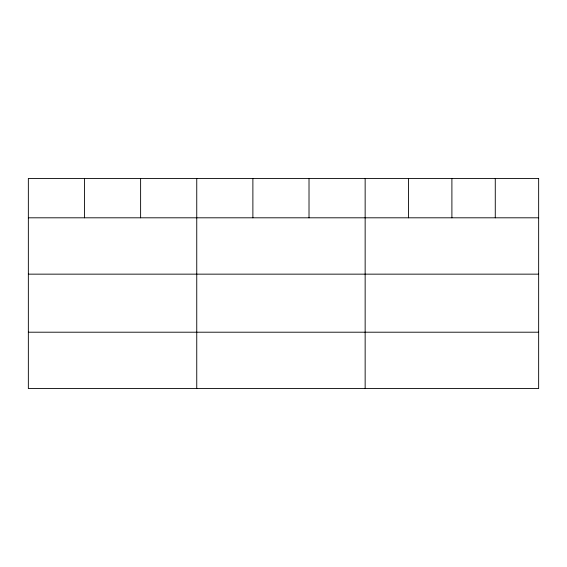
<?xml version="1.0" encoding="UTF-8"?>
<svg xmlns="http://www.w3.org/2000/svg" width="567" height="567" viewBox="0 0 567 567"><rect width="100%" height="100%" fill="white"/><g stroke="black" fill="none" stroke-linecap="round" stroke-linejoin="round"><path stroke-width="0.85" d="M28.35 217.806L538.65 217.806M28.35 274.152L538.65 274.152M28.35 332.205L538.65 332.205M495.274 178.449L495.274 217.806M451.899 178.449L451.899 217.806M408.523 178.449L408.523 217.806M365.148 178.449L365.148 388.551M309.015 178.449L309.015 217.806M252.882 178.449L252.882 217.806M196.749 178.449L196.749 388.551M140.616 178.449L140.616 217.806M84.483 178.449L84.483 217.806M538.65 178.449L28.35 178.449L28.35 388.551L538.65 388.551L538.65 178.449"/></g></svg>
